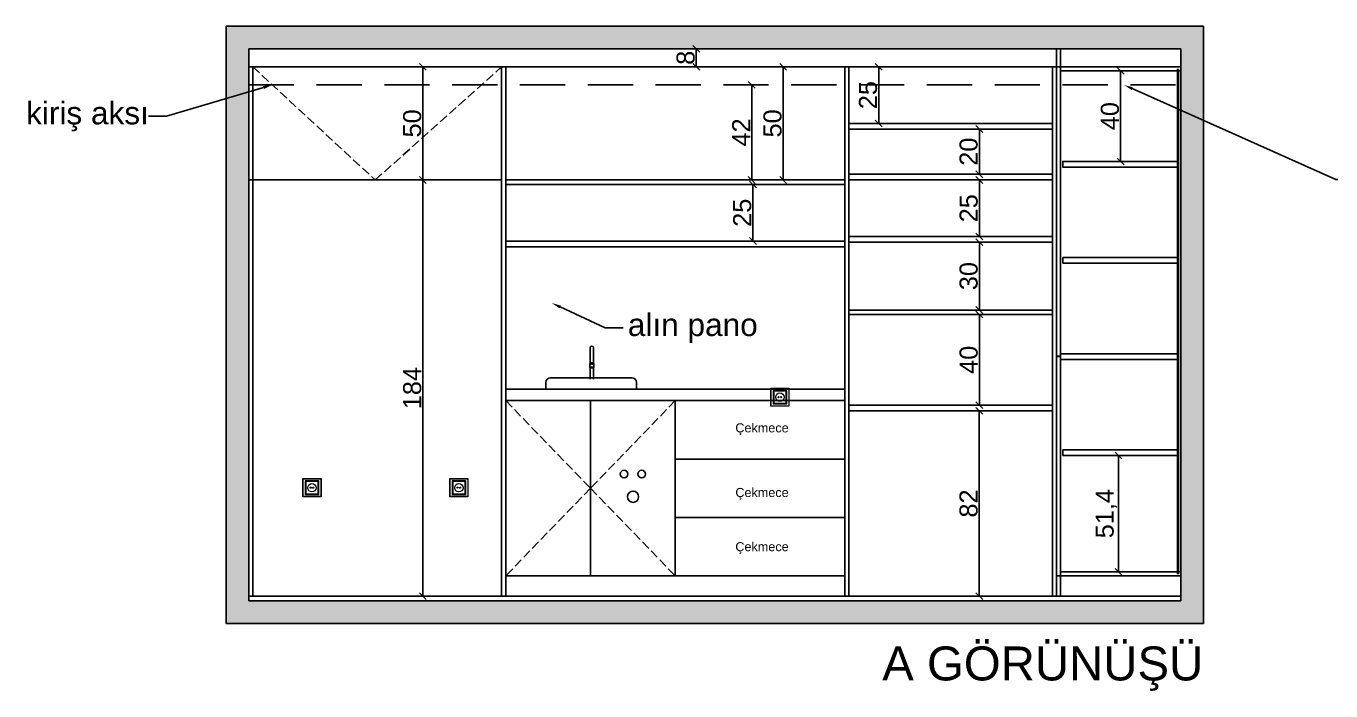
# Model space of a CAD drawing. Header units: millimetres. Extents: x 1064 to 14043, y 831 to 5538.
# Drawn here: x 3530 to 4107, y 1167 to 1460 of the extents above; entities that cross this region are included whole.
import ezdxf
from ezdxf import colors
from ezdxf.entities.mleader import LeaderData, LeaderLine
from ezdxf.math import Vec2, Vec3

# ---------------------------------------------------------------- set-up
doc = ezdxf.new("R2010")
doc.units = ezdxf.units.MM
doc.set_wipeout_variables(frame=1)
doc.linetypes.add('( Hidden )', pattern=[0.375, 0.25, -0.125])
doc.linetypes.add('JIS_02_4.0', pattern=[5.5, 4, -1.5])
doc.layers.add('5_ID-Electrical _Priz', color=3, linetype='Continuous', lineweight=0)
doc.layers.add('furn_wet', color=152, linetype='Continuous')
doc.layers.add('transparan', color=7, linetype='Continuous', transparency=0.75)
doc.styles.get("Standard").update_dxf_attribs({"font": 'arial.ttf'})
doc.dimstyles.new('ISO-25', dxfattribs={"dimtxt": 8, "dimasz": 3, "dimexe": 1.25, "dimexo": 0.625, "dimtad": 1, "dimdec": 1, "dimtxsty": 'Standard', "dimblk": 'OBLIQUE', "dimcen": 2.5, "dimse1": 1, "dimse2": 1, "dimadec": 0, "dimazin": 0, "dimtfac": 1, "dimtdec": 1, "dimtmove": 0, "dimatfit": 3, "dimldrblk": 'OBLIQUE', "dimfxl": 1, "dimarcsym": 0})

# ---------------------------------------------------------------- blocks, each defined once
blk = doc.blocks.new('priz')
blk.add_wipeout([(12844.19, 13291.87), (12852.19, 13291.87), (12852.19, 13299.87), (12844.19, 13299.87)]).dxf.layer = '5_ID-Electrical _Priz'
at = {"layer": '5_ID-Electrical _Priz'}
for points in [[(12844.19, 13299.87), (12852.19, 13299.87), (12852.19, 13291.87), (12844.19, 13291.87)], [(12852.12, 13299.8), (12852.12, 13291.95), (12844.27, 13291.95), (12844.27, 13299.8)], [(12851.19, 13298.87), (12845.19, 13298.87), (12845.19, 13292.87), (12851.19, 13292.87)], [(12850.89, 13298.57), (12845.49, 13298.57), (12845.49, 13293.17), (12850.89, 13293.17)]]:
    blk.add_lwpolyline(points, close=True, dxfattribs=at)
for centre, radius in [((12848.2, 13295.85), 1.88), ((12847.6, 13295.88), 0.23), ((12848.72, 13295.87), 0.23)]:
    blk.add_circle(centre, radius, dxfattribs=at)
blk = doc.blocks.new('kesit 2')
h = blk.add_hatch()
h.set_pattern_fill('ANSI36', color=256, angle=270)
h.set_pattern_definition([(315, (-4547.6026, -8875.4205), (6.1739261, -1.683798), [7.9375, -1.5875, 0, -1.5875])])
h.paths.add_polyline_path([(3120.57, 393.34), (2688.27, 393.34), (2688.27, 129.34), (3120.57, 129.34)])
h.paths.add_polyline_path([(3110.57, 139.34), (2698.27, 139.34), (2698.27, 383.34), (3110.57, 383.34)], flags=16)
for p, q in [((2688.27, 393.34), (2688.27, 129.34)), ((2688.27, 393.34), (3120.57, 393.34)), ((3120.57, 129.34), (3120.57, 393.34)), ((2698.27, 383.34), (2698.27, 139.34)), ((2698.27, 383.34), (3110.57, 383.34)), ((3110.57, 139.34), (3110.57, 383.34)), ((3110.57, 383.34), (3110.57, 367.34)), ((2698.27, 141.34), (3110.57, 141.34)), ((2698.27, 139.34), (3110.57, 139.34)), ((2688.27, 129.34), (3120.57, 129.34))]:
    blk.add_line(p, q)
at = {"linetype": '( Hidden )', "ltscale": 80}
blk.add_line((2698.27, 367.34), (3108.17, 367.34), dxfattribs=at)
for centre, radius in [((2864.31, 195.34), 1.69), ((2872.15, 195.34), 1.69), ((2868.27, 185.34), 2.5)]:
    blk.add_circle(centre, radius)
at = {"layer": '5_ID-Electrical _Priz'}
for p in [(-9914.92, -13066.53), (-10121.93, -13106.53), (-10056.93, -13106.53)]:
    blk.add_blockref('priz', p, dxfattribs=at)
blk = doc.blocks.new('TS122BCF')
at = {"layer": 'furn_wet'}
for p, q in [((-0.0078, 0.2395), (-0.0078, 0.2316)), ((-0.0078, 0.2316), (-0.0078, 0.1718)), ((0.0078, 0.2395), (0.0078, 0.1716)), ((-0.0091, 0.1527), (-0.0091, 0.1673)), ((-0.0078, 0.1518), (-0.0078, 0.151)), ((-0.0078, 0.151), (-0.0078, 0.1004)), ((0.0078, 0.1518), (0.0078, 0.1004)), ((0.0091, 0.1527), (0.0091, 0.1673))]:
    blk.add_line(p, q, dxfattribs=at)
at = {"layer": 'furn_wet', "flags": 128}
for points in [[(0.0091, 0.1673), (0.0089, 0.1676), (0.0084, 0.1679), (0.0077, 0.1682), (0.0067, 0.1684), (0.0054, 0.1686), (0.004, 0.1688), (0.0025, 0.1689), (0.0008, 0.169), (-0.0009, 0.169), (-0.0025, 0.1689), (-0.0041, 0.1688), (-0.0055, 0.1686), (-0.0067, 0.1684), (-0.0077, 0.1682), (-0.0085, 0.1679), (-0.0089, 0.1676), (-0.0091, 0.1673)], [(0.0091, 0.1662), (0.0089, 0.1665), (0.0084, 0.1668), (0.0077, 0.1671), (0.0067, 0.1673), (0.0054, 0.1675), (0.004, 0.1677), (0.0025, 0.1678), (0.0008, 0.1679), (-0.0009, 0.1679), (-0.0025, 0.1678), (-0.0041, 0.1677), (-0.0055, 0.1675), (-0.0067, 0.1673), (-0.0077, 0.1671), (-0.0085, 0.1668), (-0.0089, 0.1665), (-0.0091, 0.1662)], [(0.0078, 0.1719), (0.0068, 0.1721), (0.0056, 0.1724), (0.0041, 0.1725), (0.0025, 0.1726), (0.0009, 0.1727), (-0.0009, 0.1727), (-0.0025, 0.1726), (-0.0041, 0.1725), (-0.0056, 0.1724), (-0.0068, 0.1721), (-0.0078, 0.1719)]]:
    blk.add_lwpolyline(points, dxfattribs=at)
blk.add_lwpolyline([(-0.0091, 0.1527), (-0.0089, 0.1524), (-0.0084, 0.1521), (-0.0076, 0.1518), (-0.0066, 0.1515), (-0.0053, 0.1513), (-0.0038, 0.1512), (-0.0021, 0.1511), (-0.0004, 0.151), (0.0013, 0.151), (0.003, 0.1511), (0.0045, 0.1512), (0.0059, 0.1514), (0.0071, 0.1516), (0.008, 0.1519), (0.0087, 0.1522), (0.009, 0.1525), (0.009, 0.1528), (0.0087, 0.1532), (0.008, 0.1534), (0.0071, 0.1537), (0.0059, 0.1539), (0.0045, 0.1541), (0.003, 0.1543), (0.0013, 0.1543), (-0.0004, 0.1544), (-0.0021, 0.1543), (-0.0038, 0.1542), (-0.0053, 0.154), (-0.0066, 0.1538), (-0.0076, 0.1536), (-0.0084, 0.1533), (-0.0089, 0.153)], close=True, dxfattribs=at)
at = {"layer": 'furn_wet'}
for centre, radius, start, end in [((0, 0.2395), 0.00782, 0, 180), ((-0.0206, 0.1729), 0.0128, 334.08678, 354.84893), ((0.0205, 0.1729), 0.0128, 185.15107, 205.91322)]:
    blk.add_arc(centre, radius, start, end, dxfattribs=at)
blk = doc.blocks.new('_Oblique')
at = {"color": 0, "linetype": 'ByBlock', "lineweight": -2}
blk.add_line((-0.5, -0.5), (0.5, 0.5), dxfattribs=at)
blk = doc.blocks.new('*D622')
at = {"color": 0, "lineweight": -2, "transparency": 16777216}
blk.add_line((3907.17, 1442.35), (3907.17, 1417.35), dxfattribs=at)
at = {"layer": 'Defpoints', "color": 0, "transparency": 16777216}
for p in [(3907.17, 1442.35), (3907.17, 1417.35), (3907.17, 1417.35)]:
    blk.add_point(p, dxfattribs=at)
at = {"color": 0, "lineweight": -2, "transparency": 16777216, "xscale": 3, "yscale": 3, "zscale": 3}
for p, rotation in [((3907.17, 1442.35), 90), ((3907.17, 1417.35), 270)]:
    blk.add_blockref('_Oblique', p, dxfattribs=dict(at, rotation=rotation))
at = {"color": 0, "transparency": 16777216, "insert": (3902.46, 1429.85), "char_height": 8, "attachment_point": 5, "rotation": 90}
blk.add_mtext('25', dxfattribs=at)
blk = doc.blocks.new('*D623')
at = {"color": 0, "lineweight": -2, "transparency": 16777216}
blk.add_line((3951.7, 1414.85), (3951.7, 1394.85), dxfattribs=at)
at = {"layer": 'Defpoints', "color": 0, "transparency": 16777216}
for p in [(3942.37, 1414.85), (3942.37, 1394.85), (3951.7, 1394.85)]:
    blk.add_point(p, dxfattribs=at)
at = {"color": 0, "lineweight": -2, "transparency": 16777216, "xscale": 3, "yscale": 3, "zscale": 3}
for p, rotation in [((3951.7, 1414.85), 90), ((3951.7, 1394.85), 270)]:
    blk.add_blockref('_Oblique', p, dxfattribs=dict(at, rotation=rotation))
at = {"color": 0, "transparency": 16777216, "insert": (3946.99, 1404.85), "char_height": 8, "attachment_point": 5, "rotation": 90}
blk.add_mtext('20', dxfattribs=at)
blk = doc.blocks.new('*D624')
at = {"color": 0, "lineweight": -2, "transparency": 16777216}
blk.add_line((3951.7, 1392.35), (3951.7, 1367.35), dxfattribs=at)
at = {"layer": 'Defpoints', "color": 0, "transparency": 16777216}
for p in [(3951.7, 1392.35), (3951.7, 1367.35), (3951.7, 1367.35)]:
    blk.add_point(p, dxfattribs=at)
at = {"color": 0, "lineweight": -2, "transparency": 16777216, "xscale": 3, "yscale": 3, "zscale": 3}
for p, rotation in [((3951.7, 1392.35), 90), ((3951.7, 1367.35), 270)]:
    blk.add_blockref('_Oblique', p, dxfattribs=dict(at, rotation=rotation))
at = {"color": 0, "transparency": 16777216, "insert": (3946.99, 1379.85), "char_height": 8, "attachment_point": 5, "rotation": 90}
blk.add_mtext('25', dxfattribs=at)
blk = doc.blocks.new('*D625')
at = {"color": 0, "lineweight": -2, "transparency": 16777216}
blk.add_line((3951.7, 1364.85), (3951.7, 1334.85), dxfattribs=at)
at = {"layer": 'Defpoints', "color": 0, "transparency": 16777216}
for p in [(3951.7, 1364.85), (3951.7, 1334.85), (3951.7, 1334.85)]:
    blk.add_point(p, dxfattribs=at)
at = {"color": 0, "lineweight": -2, "transparency": 16777216, "xscale": 3, "yscale": 3, "zscale": 3}
for p, rotation in [((3951.7, 1364.85), 90), ((3951.7, 1334.85), 270)]:
    blk.add_blockref('_Oblique', p, dxfattribs=dict(at, rotation=rotation))
at = {"color": 0, "transparency": 16777216, "insert": (3946.99, 1349.85), "char_height": 8, "attachment_point": 5, "rotation": 90}
blk.add_mtext('30', dxfattribs=at)
blk = doc.blocks.new('*D626')
at = {"color": 0, "lineweight": -2, "transparency": 16777216}
blk.add_line((3951.7, 1332.85), (3951.7, 1292.85), dxfattribs=at)
at = {"layer": 'Defpoints', "color": 0, "transparency": 16777216}
for p in [(3959.53, 1332.85), (3951.7, 1292.85), (3959.53, 1292.85)]:
    blk.add_point(p, dxfattribs=at)
at = {"color": 0, "lineweight": -2, "transparency": 16777216, "xscale": 3, "yscale": 3, "zscale": 3}
for p, rotation in [((3951.7, 1332.85), 90), ((3951.7, 1292.85), 270)]:
    blk.add_blockref('_Oblique', p, dxfattribs=dict(at, rotation=rotation))
at = {"color": 0, "transparency": 16777216, "insert": (3946.99, 1312.85), "char_height": 8, "attachment_point": 5, "rotation": 90}
blk.add_mtext('40', dxfattribs=at)
blk = doc.blocks.new('*D627')
at = {"color": 0, "lineweight": -2, "transparency": 16777216}
blk.add_line((3951.67, 1290.35), (3951.67, 1208.35), dxfattribs=at)
at = {"layer": 'Defpoints', "color": 0, "transparency": 16777216}
for p in [(3954.17, 1290.35), (3951.67, 1208.35), (3954.17, 1208.35)]:
    blk.add_point(p, dxfattribs=at)
at = {"color": 0, "lineweight": -2, "transparency": 16777216, "xscale": 3, "yscale": 3, "zscale": 3}
for p, rotation in [((3951.67, 1290.35), 90), ((3951.67, 1208.35), 270)]:
    blk.add_blockref('_Oblique', p, dxfattribs=dict(at, rotation=rotation))
at = {"color": 0, "transparency": 16777216, "insert": (3946.96, 1249.35), "char_height": 8, "attachment_point": 5, "rotation": 90}
blk.add_mtext('82', dxfattribs=at)
blk = doc.blocks.new('*D628')
at = {"color": 0, "lineweight": -2, "transparency": 16777216}
blk.add_line((4014.19, 1440.55), (4014.19, 1400.55), dxfattribs=at)
at = {"layer": 'Defpoints', "color": 0, "transparency": 16777216}
for p in [(4014.19, 1440.55), (4012.56, 1400.55), (4014.19, 1400.55)]:
    blk.add_point(p, dxfattribs=at)
at = {"color": 0, "lineweight": -2, "transparency": 16777216, "xscale": 3, "yscale": 3, "zscale": 3}
for p, rotation in [((4014.19, 1440.55), 90), ((4014.19, 1400.55), 270)]:
    blk.add_blockref('_Oblique', p, dxfattribs=dict(at, rotation=rotation))
at = {"color": 0, "transparency": 16777216, "insert": (4009.48, 1420.55), "char_height": 8, "attachment_point": 5, "rotation": 90}
blk.add_mtext('40', dxfattribs=at)
blk = doc.blocks.new('*D629')
at = {"color": 0, "lineweight": -2, "transparency": 16777216}
blk.add_line((4014.19, 1440.55), (4014.19, 1400.55), dxfattribs=at)
at = {"layer": 'Defpoints', "color": 0, "transparency": 16777216}
for p in [(4014.19, 1440.55), (4012.56, 1400.55), (4014.19, 1400.55)]:
    blk.add_point(p, dxfattribs=at)
at = {"color": 0, "lineweight": -2, "transparency": 16777216, "xscale": 3, "yscale": 3, "zscale": 3}
for p, rotation in [((4014.19, 1440.55), 90), ((4014.19, 1400.55), 270)]:
    blk.add_blockref('_Oblique', p, dxfattribs=dict(at, rotation=rotation))
at = {"color": 0, "transparency": 16777216, "insert": (4009.48, 1420.55), "char_height": 8, "attachment_point": 5, "rotation": 90}
blk.add_mtext('40', dxfattribs=at)
blk = doc.blocks.new('*D630')
at = {"color": 0, "lineweight": -2, "transparency": 16777216}
blk.add_line((4014.19, 1440.55), (4014.19, 1400.55), dxfattribs=at)
at = {"layer": 'Defpoints', "color": 0, "transparency": 16777216}
for p in [(4014.19, 1440.55), (4012.56, 1400.55), (4014.19, 1400.55)]:
    blk.add_point(p, dxfattribs=at)
at = {"color": 0, "lineweight": -2, "transparency": 16777216, "xscale": 3, "yscale": 3, "zscale": 3}
for p, rotation in [((4014.19, 1440.55), 90), ((4014.19, 1400.55), 270)]:
    blk.add_blockref('_Oblique', p, dxfattribs=dict(at, rotation=rotation))
at = {"color": 0, "transparency": 16777216, "insert": (4009.48, 1420.55), "char_height": 8, "attachment_point": 5, "rotation": 90}
blk.add_mtext('40', dxfattribs=at)
blk = doc.blocks.new('*D632')
at = {"color": 0, "lineweight": -2, "transparency": 16777216}
blk.add_line((4013.29, 1270.55), (4013.29, 1219.15), dxfattribs=at)
at = {"layer": 'Defpoints', "color": 0, "transparency": 16777216}
for p in [(4013.29, 1270.55), (4013.29, 1219.15), (4013.29, 1219.15)]:
    blk.add_point(p, dxfattribs=at)
at = {"color": 0, "lineweight": -2, "transparency": 16777216, "xscale": 3, "yscale": 3, "zscale": 3}
for p, rotation in [((4013.29, 1270.55), 90), ((4013.29, 1219.15), 270)]:
    blk.add_blockref('_Oblique', p, dxfattribs=dict(at, rotation=rotation))
at = {"color": 0, "transparency": 16777216, "insert": (4007.86, 1244.85), "char_height": 8, "attachment_point": 5, "rotation": 90}
blk.add_mtext('51,4', dxfattribs=at)
blk = doc.blocks.new('*D633')
at = {"color": 0, "lineweight": -2, "transparency": 16777216}
blk.add_line((3851.55, 1365.35), (3851.55, 1390.35), dxfattribs=at)
at = {"layer": 'Defpoints', "color": 0, "transparency": 16777216}
for p in [(3850.52, 1390.35), (3851.55, 1390.35), (3850.52, 1365.35)]:
    blk.add_point(p, dxfattribs=at)
at = {"color": 0, "lineweight": -2, "transparency": 16777216, "xscale": 3, "yscale": 3, "zscale": 3}
for p, rotation in [((3851.55, 1390.35), 90), ((3851.55, 1365.35), 270)]:
    blk.add_blockref('_Oblique', p, dxfattribs=dict(at, rotation=rotation))
at = {"color": 0, "transparency": 16777216, "insert": (3846.84, 1377.85), "char_height": 8, "attachment_point": 5, "rotation": 90}
blk.add_mtext('25', dxfattribs=at)
blk = doc.blocks.new('*D634')
at = {"color": 0, "lineweight": -2, "transparency": 16777216}
blk.add_line((3850.99, 1392.35), (3850.99, 1434.35), dxfattribs=at)
at = {"layer": 'Defpoints', "color": 0, "transparency": 16777216}
for p in [(3850.99, 1434.35), (3860.66, 1434.35), (3860.66, 1392.35)]:
    blk.add_point(p, dxfattribs=at)
at = {"color": 0, "lineweight": -2, "transparency": 16777216, "xscale": 3, "yscale": 3, "zscale": 3}
for p, rotation in [((3850.99, 1434.35), 90), ((3850.99, 1392.35), 270)]:
    blk.add_blockref('_Oblique', p, dxfattribs=dict(at, rotation=rotation))
at = {"color": 0, "transparency": 16777216, "insert": (3846.35, 1413.35), "char_height": 8, "attachment_point": 5, "rotation": 90}
blk.add_mtext('42', dxfattribs=at)
blk = doc.blocks.new('*D635')
at = {"color": 0, "lineweight": -2, "transparency": 16777216}
blk.add_line((3864.96, 1392.35), (3864.96, 1442.35), dxfattribs=at)
at = {"layer": 'Defpoints', "color": 0, "transparency": 16777216}
for p in [(3860.66, 1442.35), (3864.96, 1442.35), (3860.66, 1392.35)]:
    blk.add_point(p, dxfattribs=at)
at = {"color": 0, "lineweight": -2, "transparency": 16777216, "xscale": 3, "yscale": 3, "zscale": 3}
for p, rotation in [((3864.96, 1442.35), 90), ((3864.96, 1392.35), 270)]:
    blk.add_blockref('_Oblique', p, dxfattribs=dict(at, rotation=rotation))
at = {"color": 0, "transparency": 16777216, "insert": (3860.25, 1417.35), "char_height": 8, "attachment_point": 5, "rotation": 90}
blk.add_mtext('50', dxfattribs=at)
blk = doc.blocks.new('*D636')
at = {"color": 0, "lineweight": -2, "transparency": 16777216}
blk.add_line((3826.5, 1442.35), (3826.5, 1450.35), dxfattribs=at)
at = {"layer": 'Defpoints', "color": 0, "transparency": 16777216}
for p in [(3826.5, 1450.35), (3826.5, 1450.35), (3826.5, 1442.35)]:
    blk.add_point(p, dxfattribs=at)
at = {"color": 0, "lineweight": -2, "transparency": 16777216, "xscale": 3, "yscale": 3, "zscale": 3}
for p, rotation in [((3826.5, 1450.35), 90), ((3826.5, 1442.35), 270)]:
    blk.add_blockref('_Oblique', p, dxfattribs=dict(at, rotation=rotation))
at = {"color": 0, "transparency": 16777216, "insert": (3821.79, 1446.35), "char_height": 8, "attachment_point": 5, "rotation": 90}
blk.add_mtext('8', dxfattribs=at)
blk = doc.blocks.new('*D804')
at = {"color": 0, "lineweight": -2, "transparency": 16777216}
blk.add_line((3705.57, 1392.35), (3705.57, 1442.35), dxfattribs=at)
at = {"layer": 'Defpoints', "color": 0, "transparency": 16777216}
for p in [(3705.57, 1442.35), (3716.08, 1442.35), (3716.08, 1392.35)]:
    blk.add_point(p, dxfattribs=at)
at = {"color": 0, "lineweight": -2, "transparency": 16777216, "xscale": 3, "yscale": 3, "zscale": 3}
for p, rotation in [((3705.57, 1442.35), 90), ((3705.57, 1392.35), 270)]:
    blk.add_blockref('_Oblique', p, dxfattribs=dict(at, rotation=rotation))
at = {"color": 0, "transparency": 16777216, "insert": (3700.86, 1417.35), "char_height": 8, "attachment_point": 5, "rotation": 90}
blk.add_mtext('50', dxfattribs=at)
blk = doc.blocks.new('*D805')
at = {"color": 0, "lineweight": -2, "transparency": 16777216}
blk.add_line((3705.57, 1392.35), (3705.57, 1208.35), dxfattribs=at)
at = {"layer": 'Defpoints', "color": 0, "transparency": 16777216}
for p in [(3727.16, 1392.35), (3705.57, 1208.35), (3727.16, 1208.35)]:
    blk.add_point(p, dxfattribs=at)
at = {"color": 0, "lineweight": -2, "transparency": 16777216, "xscale": 3, "yscale": 3, "zscale": 3}
for p, rotation in [((3705.57, 1392.35), 90), ((3705.57, 1208.35), 270)]:
    blk.add_blockref('_Oblique', p, dxfattribs=dict(at, rotation=rotation))
at = {"color": 0, "transparency": 16777216, "insert": (3700.86, 1300.35), "char_height": 8, "attachment_point": 5, "rotation": 90}
blk.add_mtext('184', dxfattribs=at)

msp = doc.modelspace()

# ---------------------------------------------------------------- block references
msp.add_blockref('kesit 2', (930.22517, 1067.00193))

# ---------------------------------------------------------------- texts
at = {"color": 1, "insert": (3908.72891, 1186.14864), "char_height": 15, "width": 172.095613, "attachment_point": 1}
msp.add_mtext('A GÖRÜNÜŞÜ', dxfattribs=at)

# ---------------------------------------------------------------- next in the draw order: linework, layer by layer
for p, q in [((3628.49165, 1450.34659), (4040.79165, 1450.34659)), ((3985.79165, 1442.34659), (4040.79165, 1442.34659)), ((3987.59165, 1440.54659), (4040.79165, 1440.54659)), ((3893.99165, 1417.34659), (3983.99165, 1417.34659)), ((3893.99165, 1414.84659), (3983.99165, 1414.84659)), ((3893.99165, 1394.84659), (3983.99165, 1394.84659)), ((3893.99165, 1392.34659), (3983.99165, 1392.34659)), ((3893.99165, 1367.34659), (3983.99165, 1367.34659)), ((3893.99165, 1364.84659), (3983.99165, 1364.84659)), ((3988.59557, 1358.04659), (4039.32953, 1358.04659)), ((3988.59557, 1358.04659), (3988.59557, 1355.54659)), ((3988.59557, 1355.54659), (4039.32953, 1355.54659)), ((3893.99165, 1334.84659), (3983.99165, 1334.84659)), ((3893.99165, 1332.84659), (3983.99165, 1332.84659)), ((3892.19165, 1299.84659), (3742.19165, 1299.84659)), ((3892.19165, 1294.84659), (3742.19165, 1294.84659)), ((3893.99165, 1292.84659), (3983.99165, 1292.84659)), ((3893.99165, 1290.34659), (3983.99165, 1290.34659)), ((3988.59557, 1273.04659), (4039.32953, 1273.04659)), ((3988.59557, 1273.04659), (3988.59557, 1270.54659)), ((3988.59557, 1270.54659), (4039.32953, 1270.54659)), ((3987.59165, 1219.14659), (4040.79165, 1219.14659)), ((3987.59165, 1217.34659), (4040.79165, 1217.34659))]:
    msp.add_line(p, q)
at = {"color": 6}
for p, q in [((3985.79165, 1442.34659), (3985.79165, 1450.34659)), ((3987.59165, 1442.34659), (3987.59165, 1450.34659)), ((3628.49165, 1442.34659), (3983.99165, 1442.34659)), ((3628.49165, 1392.34659), (3740.39165, 1392.34659)), ((3779.69165, 1294.84659), (3779.69165, 1217.34659)), ((3817.19165, 1294.84659), (3817.19165, 1217.34659)), ((3817.19165, 1269.01325), (3892.19165, 1269.01325)), ((3817.19165, 1243.17992), (3892.19165, 1243.17992)), ((3742.19165, 1217.34659), (3892.19165, 1217.34659)), ((3985.79165, 1217.34659), (3985.79165, 1208.34659)), ((3987.59165, 1217.34659), (3987.59165, 1208.34659))]:
    msp.add_line(p, q, dxfattribs=at)
at = {"color": 252, "linetype": 'JIS_02_4.0'}
for p, q in [((3630.29165, 1442.34659), (3684.44165, 1392.34659)), ((3684.44165, 1392.34659), (3740.39165, 1442.34659)), ((3742.19165, 1294.84659), (3779.69165, 1256.09659)), ((3817.19165, 1294.84659), (3779.69165, 1256.09659)), ((3779.69165, 1256.09659), (3742.19165, 1217.34659)), ((3779.69165, 1256.09659), (3817.19165, 1217.34659))]:
    msp.add_line(p, q, dxfattribs=at)
at = {"color": 1}
for p, q in [((3742.19165, 1392.34659), (3892.19165, 1392.34659)), ((3892.19165, 1390.34659), (3742.19165, 1390.34659)), ((3892.19165, 1365.34659), (3742.19165, 1365.34659)), ((3892.19165, 1362.84659), (3742.19165, 1362.84659)), ((3987.63601, 1315.54659), (4039.32953, 1315.54659)), ((3987.63601, 1313.04659), (3987.63601, 1315.54659)), ((3987.63601, 1313.04659), (4039.32953, 1313.04659))]:
    msp.add_line(p, q, dxfattribs=at)
at = {"color": 6}
for points in [[(3630.29165, 1442.34659), (3628.49165, 1442.34659), (3628.49165, 1208.34659), (3630.29165, 1208.34659)], [(3742.19165, 1442.34659), (3740.39165, 1442.34659), (3740.39165, 1208.34659), (3742.19165, 1208.34659)], [(3893.99165, 1442.34659), (3892.19165, 1442.34659), (3892.19165, 1208.34659), (3893.99165, 1208.34659)], [(3985.79165, 1442.34659), (3983.99165, 1442.34659), (3983.99165, 1208.34659), (3985.79165, 1208.34659)], [(3987.59165, 1442.34659), (3985.79165, 1442.34659), (3985.79165, 1314.53852), (3987.59165, 1314.53852)], [(3987.59165, 1314.35007), (3985.79165, 1314.35007), (3985.79165, 1217.34659), (3987.59165, 1217.34659)]]:
    msp.add_lwpolyline(points, close=True, dxfattribs=at)
for points in [[(4039.82953, 1441.23755), (4039.82953, 1218.39753), (4039.32953, 1218.39753), (4039.32953, 1441.23755), (4039.82953, 1441.23755)], [(4039.32953, 1400.54659), (3988.59557, 1400.54659), (3988.59557, 1398.04659), (4039.32953, 1398.04659)]]:
    msp.add_lwpolyline(points)
for p in [(3817.19165, 1269.01325), (3817.19165, 1243.17992)]:
    msp.add_point(p)
at = {"layer": 'transparan'}
msp.add_lwpolyline([(3759.99696, 1299.84659), (3799.99696, 1299.84659), (3799.99696, 1302.86621, 0.414213562), (3797.99696, 1304.86621), (3761.99696, 1304.86621, 0.414213562), (3759.99696, 1302.86621)], format="xyb", close=True, dxfattribs=at)

# ---------------------------------------------------------------- next in the draw order: block references
at = {"xscale": 100, "yscale": 100, "zscale": 100}
msp.add_blockref('TS122BCF', (3780.26591, 1294.225), dxfattribs=at)

# ---------------------------------------------------------------- next in the draw order: texts
at = {"color": 6, "char_height": 4, "width": 54.3282125, "attachment_point": 1}
for insert in [(3843.75543, 1284.78027), (3843.75543, 1256.21607), (3843.75543, 1232.26497)]:
    msp.add_mtext('Çekmece', dxfattribs=dict(at, insert=insert))

# ---------------------------------------------------------------- next in the draw order: dimensions: what is measured, and where the dimension line sits
for base, p1, p2, picture, middle in [((3826.49842, 1450.34659), (3826.49842, 1442.34659), (3826.49842, 1450.34659), '*D636', (3821.78884, 1446.34659)), ((3705.57264, 1442.34659), (3716.07516, 1392.34659), (3716.07516, 1442.34659), '*D804', (3700.86306, 1417.34659)), ((3864.96374, 1442.34659), (3860.66439, 1392.34659), (3860.66439, 1442.34659), '*D635', (3860.25416, 1417.34659)), ((3907.1745, 1417.34659), (3907.1745, 1442.34659), (3907.1745, 1417.34659), '*D622', (3902.46492, 1429.84659)), ((4014.19165, 1400.54659), (4014.19165, 1440.54659), (4012.56059, 1400.54659), '*D628', (4009.48206, 1420.54659)), ((4014.19165, 1400.54659), (4014.19165, 1440.54659), (4012.56059, 1400.54659), '*D629', (4009.48206, 1420.54659)), ((4014.19165, 1400.54659), (4014.19165, 1440.54659), (4012.56059, 1400.54659), '*D630', (4009.48206, 1420.54659)), ((3850.99377, 1434.34659), (3860.66439, 1392.34659), (3860.66439, 1434.34659), '*D634', (3846.3524, 1413.34659)), ((3951.70104, 1394.84659), (3942.36576, 1414.84659), (3942.36576, 1394.84659), '*D623', (3946.99146, 1404.84659)), ((3705.57264, 1208.34659), (3727.16136, 1392.34659), (3727.16136, 1208.34659), '*D805', (3700.86306, 1300.34659)), ((3851.54616, 1390.34659), (3850.51876, 1365.34659), (3850.51876, 1390.34659), '*D633', (3846.83657, 1377.84659)), ((3951.70104, 1367.34659), (3951.70104, 1392.34659), (3951.70104, 1367.34659), '*D624', (3946.99146, 1379.84659)), ((3951.70104, 1334.84659), (3951.70104, 1364.84659), (3951.70104, 1334.84659), '*D625', (3946.98873, 1349.84659)), ((3951.70104, 1292.84659), (3959.53163, 1332.84659), (3959.53163, 1292.84659), '*D626', (3946.99146, 1312.84659)), ((3951.66852, 1208.34659), (3954.17379, 1290.34659), (3954.17379, 1208.34659), '*D627', (3946.95894, 1249.34659)), ((4013.29165, 1219.14659), (4013.29165, 1270.54659), (4013.29165, 1219.14659), '*D632', (4007.85901, 1244.84659))]:
    dim = msp.add_linear_dim(base=base, p1=p1, p2=p2, angle=90, dimstyle='ISO-25')
    dim.commit()
    dim.dimension.update_dxf_attribs({"geometry": picture, "text_midpoint": middle})

# ---------------------------------------------------------------- next in the draw order: leaders
at = {"color": 6}
ml = msp.add_multileader_mtext('Standard', dxfattribs=at)
ml.set_content('kiriş aksı', color=6)
ml.set_leader_properties()
ml.build(insert=Vec2(0, 0))
ctx = ml.context
ctx.base_point, ctx.char_height, ctx.plane_origin = Vec3(3528.03225, 1420.55718), 10, Vec3(3638.95565, 1434.34659)
notes = []
notes.append((ctx, [(0, (1, 1, 0), (3592.13321, 1420.55718), (-1, 0), 8, [(0, [(3638.95565, 1434.34659)], 0, [])])]))
ctx.mtext.insert, ctx.mtext.flow_direction = Vec3(3530.03225, 1426.92485), 5
ml = msp.add_multileader_mtext('Standard', dxfattribs=at)
ml.set_content('kertme yapılması gerekiyor ', color=6)
ml.set_leader_properties()
ml.build(insert=Vec2(0, 0))
ctx = ml.context
ctx.base_point, ctx.char_height, ctx.plane_origin = Vec3(4117.3884, 1392.60753), 10, Vec3(4015.68405, 1434.34659)
notes.append((ctx, [(0, (1, 1, 0), (4109.3884, 1392.60753), (1, 0), 8, [(0, [(4015.68405, 1434.34659)], 0, [])])]))
ctx.mtext.insert, ctx.mtext.flow_direction = Vec3(4119.3884, 1399.07752), 5
ml = msp.add_multileader_mtext('Standard', dxfattribs=at)
ml.set_content('alın pano ', color=6)
ml.set_leader_properties()
ml.build(insert=Vec2(0, 0))
ctx = ml.context
ctx.base_point, ctx.char_height, ctx.plane_origin = Vec3(3794.20146, 1326.9729), 10, Vec3(3762.58227, 1337.9423)
notes.append((ctx, [(1, (1, 1, 0), (3786.20146, 1326.9729), (1, 0), 8, [(0, [(3762.58227, 1337.9423)], 0, [])])]))
ctx.mtext.insert, ctx.mtext.flow_direction = Vec3(3796.20146, 1333.36103), 5
for ctx, leaders in notes:
    for number, flags, end, landing, length, lines in leaders:
        leader = LeaderData()
        leader.index, (leader.has_last_leader_line, leader.has_dogleg_vector, leader.attachment_direction) = number, flags
        leader.last_leader_point, leader.dogleg_vector, leader.dogleg_length = Vec3(end), Vec3(landing), length
        for number, points, colour, breaks in lines:
            line = LeaderLine()
            line.index, line.vertices, line.color, line.breaks = number, Vec3.list(points), colors.encode_raw_color(colour), breaks
            leader.lines.append(line)
        ctx.leaders.append(leader)

doc.saveas('drawing.dxf')
